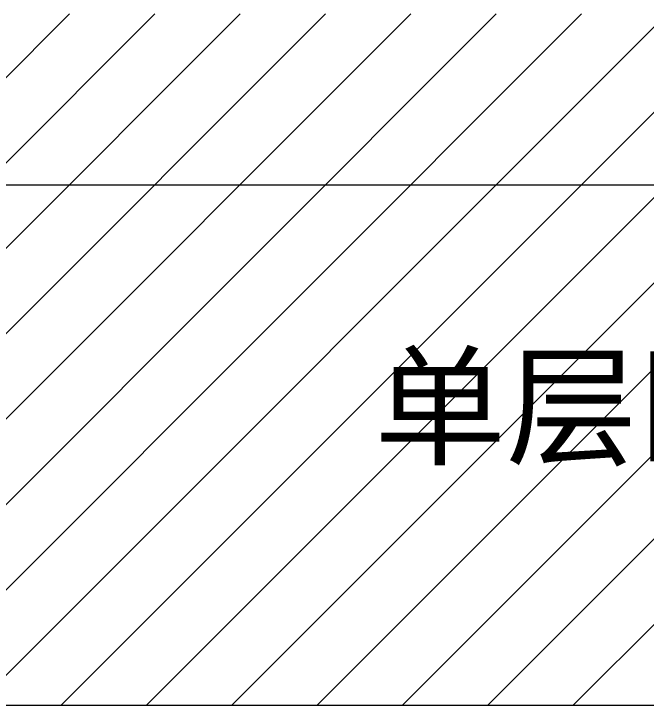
# Model space of a CAD drawing. Header units: inches. Extents: x 384 to 1427, y -468 to -47.
# Drawn here: x 478.29 to 484.85, y -359.76 to -352.61 of the extents above; entities that cross this region are included whole.
import ezdxf

# ---------------------------------------------------------------- set-up
doc = ezdxf.new("R2010")
doc.units = ezdxf.units.IN
doc.header["$LTSCALE"] = 1.21
doc.header["$MEASUREMENT"] = 0
doc.layers.get('0').update_dxf_attribs({"linetype": 'CONTINUOUS'})
doc.layers.add('FPC', color=40, linetype='CONTINUOUS', lineweight=20)
doc.layers.add('标 注', color=3, linetype='CONTINUOUS')
doc.styles.add('宋', font='')
doc.styles.get('宋').set_extended_font_data('SimSun')

msp = doc.modelspace()

# ---------------------------------------------------------------- hatches: boundary and pattern name
at = {"layer": '标 注', "lineweight": 5}
h = msp.add_hatch(dxfattribs=at)
h.set_pattern_fill('ANSI31', color=0, scale=5)
h.set_pattern_definition([(45, (-356.2716, -89.9675), (-0.44194174, 0.44194174), [])])
h.paths.add_polyline_path([(498.0449, -359.7639), (498.0449, -354.8759), (470.1449, -354.8759), (470.1449, -359.2639, -0.414214), (469.6449, -359.7639)])
h.paths.add_polyline_path([(498.0449, -354.8759), (498.0449, -352.6059), (470.1449, -352.6059), (470.1449, -354.8759)])
h.paths.add_polyline_path([(481.7118, -357.7949), (486.4785, -357.7949), (486.4785, -355.8727), (481.7118, -355.8727)], flags=24)

# ---------------------------------------------------------------- linework, layer by layer
at = {"layer": 'FPC', "color": 0, "lineweight": 5}
msp.add_line((462.1061, -354.3759), (506.1112, -354.3759), dxfattribs=at)
at = {"layer": '标 注', "color": 0, "lineweight": 5}
msp.add_line((469.6449, -359.7639), (498.0449, -359.7639), dxfattribs=at)

# ---------------------------------------------------------------- texts
at = {"color": 30, "lineweight": 5, "insert": (482.0285, -356.1727), "char_height": 1, "width": 8.848786, "attachment_point": 1, "style": '宋'}
msp.add_mtext('{\\C3;单层区}', dxfattribs=at)

doc.saveas('drawing.dxf')
